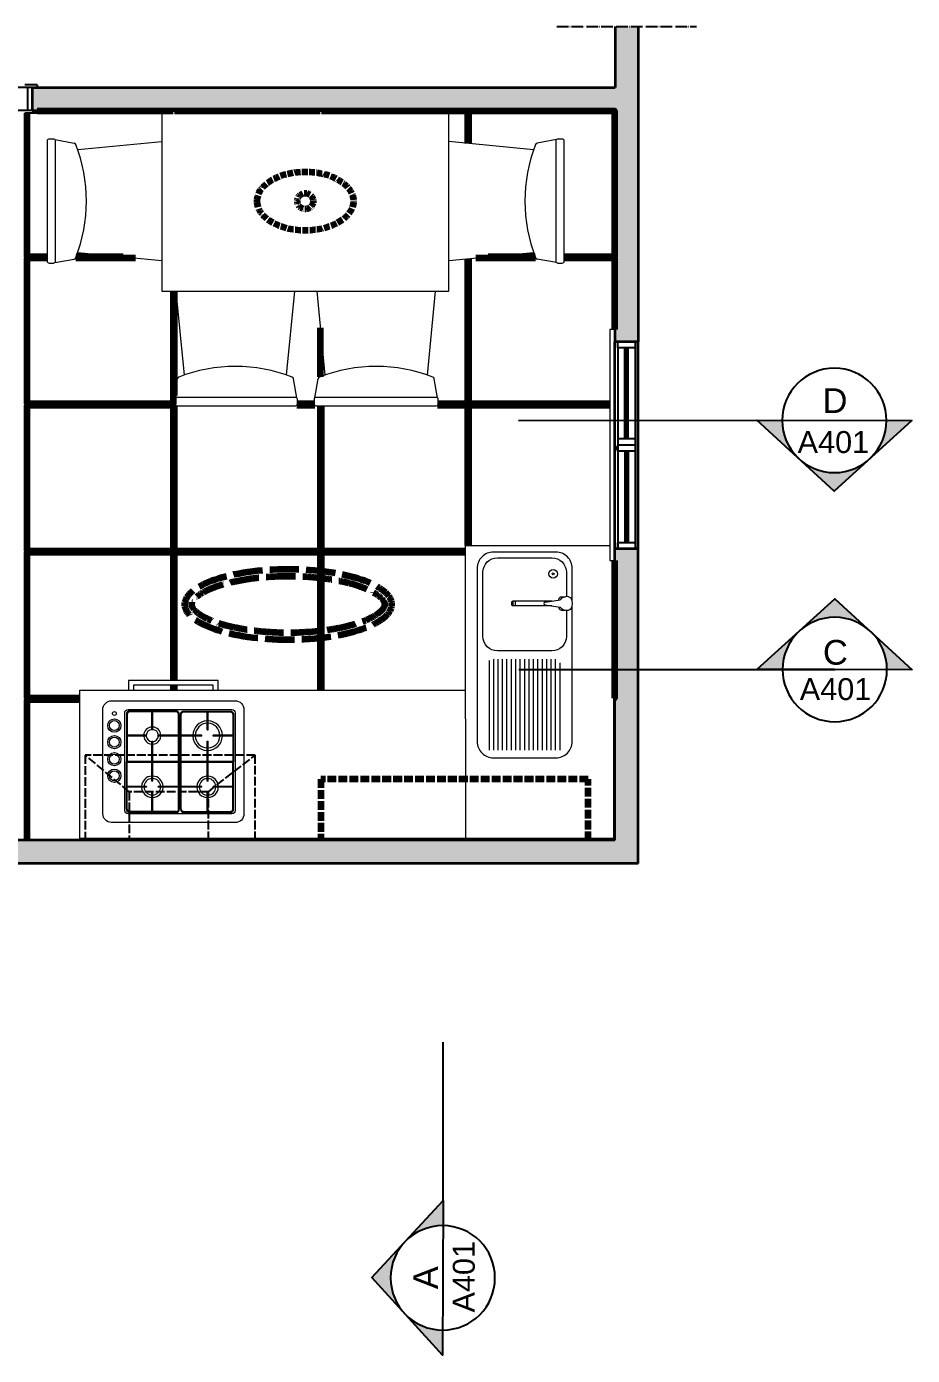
# Model space of a CAD drawing. Header units: millimetres. Extents: x 1825 to 3949, y 402 to 2672.
# Drawn here: x 2758 to 3122, y 1016 to 1562 of the extents above; entities that cross this region are included whole.
import ezdxf

# ---------------------------------------------------------------- set-up
doc = ezdxf.new("R2010")
doc.units = ezdxf.units.MM
doc.header["$MEASUREMENT"] = 0
doc.linetypes.add('ACAD_ISO02W100', pattern=[15, 12, -3])
doc.linetypes.add('ACAD_ISO04W100', pattern=[30, 24, -3, 0, -3])
for name, color, linetype, lineweight in [('A-DOOR-FULL', 4, 'Continuous', 25), ('A-FURN', 8, 'Continuous', 18), ('A-SECT-MCUT', 1, 'Continuous', 35), ('A-WALL-PATT', 5, 'Continuous', 18), ('A-WALL-STUD', 3, 'Continuous', 18), ('campiture sezione', 2, 'Continuous', 13)]:
    doc.layers.add(name, color=color, linetype=linetype, lineweight=lineweight)
for name, color, linetype in [('dettagli', 2, 'Continuous'), ('linee sezione', 3, 'ACAD_ISO04W100'), ('riflessi vetro', 253, 'Continuous')]:
    doc.layers.add(name, color=color, linetype=linetype)
doc.layers.add('G-ANNO-NPLT', color=210, linetype='Continuous', plot=False)
doc.styles.get("Standard").update_dxf_attribs({"font": 'arial.ttf'})

# ---------------------------------------------------------------- blocks, each defined once
blk = doc.blocks.new('Sezioni')
h = blk.add_hatch(color=256)
h.dxf.hatch_style = 1
h.paths.add_polyline_path([(52264, 47220.9), (52417.6, 47220.9, -0.210523), (52520.8, 47455.1)])
h.paths.add_polyline_path([(52949.4, 47455.1), (52735.1, 47651.7), (52520.8, 47455.1, -0.388338)])
h.paths.add_polyline_path([(53052.6, 47220.9), (53206.2, 47220.9), (52949.4, 47455.1, -0.210523)])
blk.add_lwpolyline([(52264, 47220.9), (53206.2, 47220.9), (52735.1, 47651.7)], close=True)
blk.add_circle((52735.1, 47220.9), 317.5)

msp = doc.modelspace()

# ---------------------------------------------------------------- hatches: boundary and pattern name
at = {"layer": 'campiture sezione'}
h = msp.add_hatch(color=256, dxfattribs=at)
h.dxf.hatch_style = 1
h.paths.add_polyline_path([(3009.6, 1561.85), (3000.05, 1561.85), (3000.05, 1536.85), (3009.6, 1536.85)])
h = msp.add_hatch(color=256, dxfattribs=at)
h.dxf.hatch_style = 1
h.paths.add_polyline_path([(2854.83, 1217.75), (2854.83, 1227.3), (2618.2, 1227.3), (2618.2, 1217.75)])
h.paths.add_polyline_path([(2944.26, 1217.75), (2944.29, 1227.3), (2854.83, 1227.3), (2854.83, 1217.75)])
h.paths.add_polyline_path([(3009.6, 1217.75), (3009.6, 1324.88), (2999.99, 1324.88), (2999.99, 1227.3), (2944.29, 1227.3), (2944.26, 1217.75)])
h.paths.add_polyline_path([(3009.6, 1324.88), (3009.6, 1347.3), (2999.99, 1347.3), (2999.99, 1324.88)])
h.paths.add_polyline_path([(3009.6, 1432.3), (3009.6, 1536.85), (2944.87, 1536.85), (2944.84, 1527.3), (2999.99, 1527.3), (2999.99, 1432.3)])
h.paths.add_polyline_path([(2944.84, 1527.3), (2944.87, 1536.85), (2835.26, 1536.85), (2835.26, 1527.3)])
h.paths.add_polyline_path([(2666.49, 1527.25), (2666.49, 1528.85), (2666.49, 1536.85), (2618.2, 1536.85), (2618.2, 1527.25)])
h = msp.add_hatch(color=256, dxfattribs=at)
h.dxf.hatch_style = 1
h.paths.add_polyline_path([(2760.5, 1536.85), (2760.5, 1528.85), (2760.5, 1527.3), (2835.26, 1527.3), (2835.26, 1536.85)])

# ---------------------------------------------------------------- linework, layer by layer
for p, q in [((2960.35, 1399.93), (3068.78, 1399.99)), ((2960.52, 1297.53), (3090.52, 1297.53)), ((2929.35, 1079.25), (2929.35, 1144.25))]:
    msp.add_line(p, q)
at = {"layer": 'A-DOOR-FULL'}
for p, q in [((2760.5, 1536.85), (2753.49, 1536.85)), ((2758.5, 1536.85), (2758.5, 1527.3)), ((2760.5, 1527.3), (2754.49, 1527.3))]:
    msp.add_line(p, q, dxfattribs=at)
at = {"layer": 'A-DOOR-FULL', "linetype": 'Continuous'}
for p, q in [((3004.12, 1392.3), (3004.12, 1429.8)), ((3005.46, 1392.3), (3005.46, 1429.8)), ((3004.12, 1387.3), (3004.12, 1349.8)), ((3005.46, 1387.3), (3005.46, 1349.8))]:
    msp.add_line(p, q, dxfattribs=at)
at = {"layer": 'A-DOOR-FULL'}
for points in [[(3001.26, 1429.8), (3001.26, 1432.3), (3008.33, 1432.3), (3008.33, 1429.8)], [(3001.26, 1347.3), (3001.26, 1349.8), (3008.33, 1349.8), (3008.33, 1347.3)]]:
    msp.add_lwpolyline(points, close=True, dxfattribs=at)
for points in [[(3001.26, 1429.8), (3001.26, 1347.3)], [(3004.8, 1392.3), (3004.79, 1429.8)], [(3008.33, 1429.8), (3008.33, 1347.3)], [(3008.33, 1392.3), (3001.26, 1392.3)], [(3001.26, 1392.3), (3001.26, 1387.3)], [(3008.33, 1389.8), (3001.26, 1389.8)], [(3008.33, 1392.3), (3008.33, 1387.3)], [(3008.33, 1387.3), (3001.26, 1387.3)], [(3004.8, 1387.3), (3004.79, 1349.8)]]:
    msp.add_lwpolyline(points, dxfattribs=at)
at = {"layer": 'A-FURN'}
for p, q in [((2769.82, 1515.37), (2777.67, 1513.96)), ((2975.95, 1515.37), (2968.1, 1513.96)), ((2769.82, 1464.83), (2777.67, 1466.24)), ((2975.95, 1464.83), (2968.1, 1466.24)), ((2818.73, 1409.19), (2820.14, 1417.04)), ((2869.27, 1409.19), (2867.86, 1417.04)), ((2876.6, 1409.19), (2878.01, 1417.04)), ((2927.14, 1409.19), (2925.73, 1417.04)), ((2971.35, 1325.25), (2977.5, 1326.2)), ((2971.35, 1324.11), (2977.5, 1323.17)), ((2780.11, 1228.05), (2780.11, 1289.05)), ((2780.11, 1289.05), (2938.61, 1289.05)), ((2799.17, 1279.08), (2799.17, 1259.62)), ((2799.52, 1279.08), (2799.52, 1259.62)), ((2842.91, 1279.08), (2842.9, 1259.62)), ((2843.26, 1279.08), (2843.25, 1259.62)), ((2810.02, 1272.69), (2809.67, 1272.69)), ((2809.67, 1268.01), (2810.02, 1268.01)), ((2799.17, 1240.16), (2799.17, 1259.62)), ((2799.52, 1259.79), (2842.9, 1259.79)), ((2799.52, 1240.16), (2799.52, 1259.62)), ((2799.52, 1259.44), (2842.9, 1259.44)), ((2842.9, 1240.16), (2842.9, 1259.62)), ((2843.25, 1240.16), (2843.25, 1259.62)), ((2810.02, 1251.66), (2809.67, 1251.66)), ((2807.51, 1249.47), (2807.51, 1249.12)), ((2809.67, 1246.98), (2810.02, 1246.98)), ((2812.19, 1249.12), (2812.19, 1249.47)), ((2819.66, 1239.14), (2800.54, 1239.14)), ((2819.66, 1238.79), (2800.54, 1238.79)), ((2822.77, 1239.14), (2841.89, 1239.14)), ((2822.77, 1238.79), (2841.89, 1238.79))]:
    msp.add_line(p, q, dxfattribs=at)
at = {"layer": 'A-FURN', "color": 251}
for p, q in [((2948.39, 1264.31), (2948.39, 1301.17)), ((2950.21, 1264.31), (2950.21, 1301.73)), ((2952.02, 1264.31), (2952.02, 1301.73)), ((2953.84, 1264.31), (2953.84, 1301.73)), ((2955.65, 1264.31), (2955.65, 1301.73)), ((2957.47, 1264.31), (2957.47, 1301.73)), ((2959.29, 1264.31), (2959.29, 1301.73)), ((2961.1, 1264.31), (2961.1, 1301.73)), ((2962.92, 1264.31), (2962.92, 1301.73)), ((2964.73, 1264.31), (2964.73, 1301.73)), ((2966.55, 1264.31), (2966.55, 1301.73)), ((2968.36, 1264.31), (2968.36, 1301.73)), ((2970.18, 1264.31), (2970.18, 1301.73)), ((2972, 1264.31), (2972, 1301.73)), ((2973.81, 1264.31), (2973.81, 1301.73)), ((2975.63, 1264.31), (2975.63, 1301.73)), ((2977.44, 1264.31), (2977.44, 1300.21))]:
    msp.add_line(p, q, dxfattribs=at)
at = {"layer": 'A-FURN'}
for points in [[(2931.73, 1527.1), (2813.73, 1527.1), (2813.73, 1453.1), (2931.73, 1453.1), (2931.73, 1527.1)], [(2813.73, 1514.53), (2779.22, 1511.16)], [(2966.55, 1511.16), (2931.73, 1514.56)], [(2779.22, 1469.03), (2813.73, 1465.66)], [(2931.73, 1465.63), (2966.55, 1469.03)], [(2819.57, 1453.1), (2822.94, 1418.59)], [(2865.07, 1418.59), (2868.44, 1453.1)], [(2877.43, 1453.1), (2880.8, 1418.59)], [(2922.94, 1418.59), (2926.31, 1453.1)], [(3000.81, 1388.72), (3000.4, 1388.72)], [(3000.4, 1388.72), (3000.4, 1388.39)], [(3000.81, 1388.39), (3000.4, 1388.39)], [(3000.81, 1389.52), (3000.81, 1387.58)], [(3000.81, 1389.52), (3001.26, 1389.52)], [(3000.81, 1387.58), (3001.26, 1387.58)], [(2938.61, 1277.3), (2938.61, 1348.45), (2997.99, 1348.45)], [(2999.42, 1342.3), (2999.42, 1228.05)], [(2958.15, 1323.7), (2958.15, 1325.7)], [(2959.18, 1323.7), (2959.18, 1325.7)], [(2836.89, 1289.05), (2836.89, 1289.05), (2836.89, 1293.05), (2800.09, 1293.05), (2800.09, 1289.05)], [(2834.89, 1289.05), (2834.89, 1291.05), (2802.09, 1291.05), (2802.09, 1289.05)], [(2809.67, 1272.69), (2809.67, 1280.09)], [(2810.02, 1272.69), (2810.02, 1280.09)], [(2832.4, 1272.69), (2832.4, 1280.09)], [(2832.75, 1272.69), (2832.75, 1280.09)], [(2938.61, 1277.3), (2938.61, 1228.05)], [(2807.51, 1270.47), (2799.52, 1270.47)], [(2807.51, 1270.12), (2799.52, 1270.12)], [(2807.51, 1270.12), (2807.51, 1270.47)], [(2809.67, 1251.66), (2809.67, 1268.01)], [(2810.02, 1251.66), (2810.02, 1268.01)], [(2812.18, 1270.12), (2812.19, 1270.47)], [(2830.24, 1270.12), (2812.18, 1270.12)], [(2830.23, 1270.47), (2812.19, 1270.47)], [(2820.67, 1259.79), (2820.67, 1270.12)], [(2821.02, 1259.79), (2821.02, 1270.12)], [(2821.4, 1259.79), (2821.4, 1270.12)], [(2821.75, 1259.79), (2821.75, 1270.12)], [(2830.24, 1270.12), (2830.23, 1270.47)], [(2832.4, 1272.69), (2832.75, 1272.69)], [(2832.4, 1251.62), (2832.4, 1268.01)], [(2832.4, 1268.01), (2832.75, 1268.01)], [(2832.75, 1251.62), (2832.75, 1268.01)], [(2834.91, 1270.12), (2834.91, 1270.47)], [(2842.9, 1270.12), (2834.91, 1270.12)], [(2842.9, 1270.47), (2834.92, 1270.47)], [(2820.67, 1249.47), (2820.67, 1259.44)], [(2821.02, 1249.47), (2821.02, 1259.44)], [(2821.4, 1249.47), (2821.4, 1259.44)], [(2821.75, 1249.47), (2821.75, 1259.44)], [(2832.75, 1251.62), (2832.4, 1251.62)], [(2807.51, 1249.47), (2799.52, 1249.47)], [(2807.51, 1249.12), (2799.52, 1249.12)], [(2809.67, 1239.14), (2809.67, 1246.98)], [(2810.02, 1239.14), (2810.02, 1239.14), (2810.02, 1246.98)], [(2830.23, 1249.47), (2812.19, 1249.47)], [(2830.23, 1249.12), (2812.19, 1249.12)], [(2820.67, 1240.16), (2820.67, 1249.12)], [(2821.02, 1240.16), (2821.02, 1249.12)], [(2821.4, 1240.16), (2821.4, 1249.12)], [(2821.75, 1240.16), (2821.75, 1249.12)], [(2830.23, 1249.12), (2830.23, 1249.47)], [(2832.4, 1239.14), (2832.4, 1239.14), (2832.4, 1246.94)], [(2832.75, 1246.94), (2832.4, 1246.94)], [(2832.75, 1239.14), (2832.75, 1246.94)], [(2842.9, 1249.47), (2834.91, 1249.47)], [(2834.91, 1249.12), (2834.91, 1249.47)], [(2842.9, 1249.12), (2834.91, 1249.12)], [(2999.42, 1228.05), (2780.11, 1228.05)]]:
    msp.add_lwpolyline(points, dxfattribs=at)
for points in [[(2766.61, 1514.81), (2766.61, 1465.39, 0.414214), (2767.4, 1464.6), (2769.26, 1464.6, 0.414214), (2770.05, 1465.39), (2770.05, 1514.81, 0.414214), (2769.26, 1515.6), (2767.4, 1515.6, 0.414214)], [(2979.16, 1465.39), (2979.16, 1514.81, 0.414214), (2978.37, 1515.6), (2976.51, 1515.6, 0.414214), (2975.72, 1514.81), (2975.72, 1465.39, 0.414214), (2976.51, 1464.6), (2978.37, 1464.6, 0.414214)], [(2819.29, 1405.98), (2868.72, 1405.98, 0.414214), (2869.5, 1406.77), (2869.5, 1408.63, 0.414214), (2868.72, 1409.42), (2819.29, 1409.42, 0.414214), (2818.5, 1408.63), (2818.5, 1406.77, 0.414214)], [(2877.16, 1405.98), (2926.58, 1405.98, 0.414214), (2927.37, 1406.77), (2927.37, 1408.63, 0.414214), (2926.58, 1409.42), (2877.16, 1409.42, 0.414214), (2876.37, 1408.63), (2876.37, 1406.77, 0.414214)]]:
    msp.add_lwpolyline(points, format="xyb", close=True, dxfattribs=at)
for points in [[(3000.4, 1388.39), (3000.4, 1388.12, -0.414214), (3000.25, 1387.97), (3000.25, 1387.97, -0.414214), (3000.1, 1388.12), (3000.1, 1388.99, -0.414214), (3000.25, 1389.14), (3000.25, 1389.14, -0.414214), (3000.4, 1388.99), (3000.4, 1388.72)], [(2982.42, 1325.99), (2982.42, 1339.14, 0.414214), (2975.74, 1345.81), (2950.09, 1345.81, 0.414214), (2943.42, 1339.14), (2943.42, 1267.87, 0.414214), (2950.09, 1261.2), (2975.74, 1261.2, 0.414214), (2982.42, 1267.87), (2982.42, 1323.37)], [(2980.07, 1321.87), (2980.07, 1311.11, -0.414214), (2974.12, 1305.16), (2951.71, 1305.16, -0.414214), (2945.76, 1311.11), (2945.76, 1337.52, -0.414214), (2951.71, 1343.47), (2974.12, 1343.47, -0.414214), (2980.07, 1337.52), (2980.07, 1327.5)], [(2974.07, 1323.7), (2958.15, 1323.7, -0.414214), (2957.65, 1324.2), (2957.65, 1325.2, -0.414214), (2958.15, 1325.7), (2974.26, 1325.7)], [(2971.35, 1325.25, 0.881603), (2971.35, 1324.11, 2.191256)], [(2977.02, 1326.12), (2977.02, 1326.5, -0.414214), (2978, 1327.47), (2979.65, 1327.47)], [(2977.02, 1323.27), (2977.02, 1322.9, 0.414214), (2978, 1321.92), (2979.47, 1321.92)], [(2982.06, 1322.56, 0.265211), (2982.06, 1326.8, 1.493828)], [(2847.5, 1238.17, -0.414575), (2843.91, 1234.58), (2793.08, 1234.64, -0.413852), (2789.5, 1238.23), (2789.5, 1281.07, -0.414214), (2793.08, 1284.65), (2843.92, 1284.65, -0.414214), (2847.5, 1281.07), (2847.5, 1238.17)], [(2799.87, 1238.21), (2799.87, 1238.21, -0.406536), (2798.51, 1239.59), (2798.51, 1279.7, -0.414214), (2799.87, 1281.07), (2811.41, 1281.07)], [(2821.02, 1270.47), (2821.02, 1279.08, 0.414214), (2819.65, 1280.44), (2800.53, 1280.44, 0.414214), (2799.17, 1279.08)], [(2820.67, 1270.47), (2820.67, 1279.08, 0.414214), (2819.65, 1280.09), (2800.53, 1280.09, 0.414214), (2799.52, 1279.08)], [(2811.41, 1281.07), (2842.55, 1281.07, -0.414217), (2843.92, 1279.7), (2843.92, 1239.53, -0.41464), (2842.55, 1238.17), (2799.87, 1238.21)], [(2821.4, 1270.47), (2821.4, 1279.08, -0.414214), (2822.77, 1280.44), (2841.89, 1280.44, -0.414214), (2843.26, 1279.08)], [(2821.75, 1270.47), (2821.75, 1279.08, -0.414214), (2822.77, 1280.09), (2841.89, 1280.09, -0.414214), (2842.91, 1279.08)]]:
    msp.add_lwpolyline(points, format="xyb", dxfattribs=at)
for centre, radius in [((2974.65, 1336.85), 1.79), ((2974.65, 1336.85), 0.437), ((2794.23, 1279.45), 0.775), ((2794.23, 1274.47), 2.73), ((2794.23, 1274.47), 2.05), ((2794.23, 1267.67), 2.73), ((2794.23, 1267.67), 2.05), ((2794.23, 1260.65), 2.73), ((2794.23, 1260.65), 2.05), ((2794.23, 1253.85), 2.73), ((2794.23, 1253.85), 2.05)]:
    msp.add_circle(centre, radius, dxfattribs=at)
for centre, radius, start, end in [((2777.67, 1513.21), 0.751, 14.3415, 90), ((2718.49, 1490.1), 64.28, 338.7525, 21.2475), ((3027.28, 1490.1), 64.28, 158.7525, 201.2475), ((2968.1, 1513.21), 0.751, 90, 165.6585), ((2777.67, 1466.99), 0.751, 270, 345.6585), ((2968.1, 1466.99), 0.751, 194.3415, 270), ((2844, 1357.86), 64.28, 68.7525, 111.2475), ((2901.87, 1357.86), 64.28, 68.7525, 111.2475), ((2820.9, 1417.04), 0.751, 104.3415, 180), ((2867.11, 1417.04), 0.751, 0, 75.6585), ((2878.76, 1417.04), 0.751, 104.3415, 180), ((2924.98, 1417.04), 0.751, 0, 75.6585), ((2980.07, 1324.31), 3.18, 51.3854, 143.8004), ((2980.07, 1325.05), 3.18, 216.1996, 308.6146), ((2809.85, 1270.35), 3.52, 94.0605, 177.3467), ((2809.85, 1270.35), 3.52, 2.6575, 86.1014), ((2832.57, 1270.35), 6.08, 91.9323, 178.6741), ((2832.57, 1270.35), 5.08, 91.9323, 178.6741), ((2832.57, 1270.35), 5.08, 1.3301, 87.9814), ((2832.57, 1270.35), 6.08, 1.3301, 87.9814), ((2809.85, 1270.35), 3.52, 185.308, 265.9515), ((2809.85, 1270.35), 2.52, 94.0605, 177.3467), ((2809.85, 1270.35), 2.52, 185.308, 265.9515), ((2809.85, 1270.35), 2.52, 2.6575, 86.1014), ((2809.85, 1270.35), 2.52, 273.9107, 354.6962), ((2809.85, 1270.35), 3.52, 273.9107, 354.6962), ((2832.57, 1270.35), 6.08, 182.6252, 268.0557), ((2832.57, 1270.35), 5.08, 182.6252, 268.0557), ((2832.57, 1270.35), 5.08, 272.0065, 357.379), ((2832.57, 1270.35), 6.08, 272.0065, 357.379), ((2809.85, 1249.32), 4.41, 92.9622, 177.4621), ((2809.85, 1249.32), 3.41, 92.9622, 177.4621), ((2809.85, 1249.32), 3.41, 2.5406, 87.0864), ((2809.85, 1249.32), 4.41, 2.5406, 87.0864), ((2832.57, 1249.28), 4.41, 92.9142, 176.8084), ((2832.57, 1249.28), 3.41, 92.9142, 176.8084), ((2832.57, 1249.28), 3.41, 3.1943, 87.0383), ((2832.57, 1249.28), 4.41, 3.1943, 87.0383), ((2809.85, 1249.32), 4.41, 183.3381, 267.0499), ((2809.85, 1249.32), 3.41, 183.3381, 267.0499), ((2809.85, 1249.32), 3.41, 272.9257, 356.6646), ((2809.85, 1249.32), 4.41, 272.9257, 356.6646), ((2832.57, 1249.28), 4.41, 182.6843, 267.0737), ((2832.57, 1249.28), 3.41, 182.6843, 267.0737), ((2832.57, 1249.28), 3.41, 272.9496, 357.3184), ((2832.57, 1249.28), 4.41, 272.9496, 357.3184), ((2800.54, 1240.16), 1.37, 180, 270), ((2800.54, 1240.16), 1.02, 180, 270), ((2819.66, 1240.16), 1.37, 270, 0), ((2819.66, 1240.16), 1.02, 270, 0), ((2822.77, 1240.16), 1.37, 180, 270), ((2822.77, 1240.16), 1.02, 180, 270), ((2841.89, 1240.16), 1.37, 270, 0), ((2841.89, 1240.16), 1.02, 270, 0)]:
    msp.add_arc(centre, radius, start, end, dxfattribs=at)
at = {"layer": 'A-SECT-MCUT'}
for p, q in [((2760.5, 1536.85), (3000.05, 1536.85)), ((2760.5, 1527.3), (2999.99, 1527.3)), ((2999.99, 1347.3), (2999.99, 1432.3)), ((3009.6, 1347.3), (3009.6, 1432.3)), ((2999.99, 1227.3), (3000, 1347.3)), ((3009.6, 1217.75), (3009.6, 1347.3))]:
    msp.add_line(p, q, dxfattribs=at)
for points in [[(3000.05, 1561.85), (3000.05, 1536.85)], [(3009.6, 1561.85), (3009.6, 1536.85)], [(2760.5, 1536.85), (2760.5, 1527.3)], [(3009.6, 1536.85), (3009.6, 1432.3)], [(2999.99, 1527.3), (2999.99, 1432.3)], [(3009.6, 1432.3), (2999.99, 1432.3)], [(3000, 1347.3), (3009.6, 1347.3)], [(2999.99, 1227.3), (2618.2, 1227.3)], [(3009.6, 1217.75), (2618.2, 1217.75)]]:
    msp.add_lwpolyline(points, dxfattribs=at)
at = {"layer": 'A-WALL-PATT', "lineweight": 100}
for points in [[(2758.4, 1467.21), (2758.4, 1526.3)], [(2762.49, 1527.21), (2818.4, 1527.21), (2818.4, 1527.1)], [(2818.9, 1527.1), (2818.9, 1527.21), (2878.9, 1527.21), (2878.9, 1527.1)], [(2879.4, 1527.1), (2879.4, 1527.21), (2939.4, 1527.21), (2939.4, 1513.82)], [(2939.9, 1513.77), (2939.9, 1527.21), (2999.9, 1527.21), (2999.9, 1467.21), (2979.16, 1467.21)], [(2766.61, 1467.21), (2758.4, 1467.21)], [(2758.4, 1406.71), (2758.4, 1466.71), (2766.61, 1466.71)], [(2778.37, 1466.71), (2802.96, 1466.71)], [(2797.84, 1467.21), (2778.56, 1467.21)], [(2939.4, 1466.38), (2939.4, 1406.71), (2927.37, 1406.71)], [(2939.9, 1406.71), (2939.9, 1466.43)], [(2942.81, 1466.71), (2967.4, 1466.71)], [(2967.21, 1467.21), (2947.93, 1467.21)], [(2979.16, 1466.71), (2999.9, 1466.71), (2999.9, 1437.3)], [(2818.4, 1453.1), (2818.4, 1406.71), (2758.4, 1406.71)], [(2818.9, 1410.14), (2818.9, 1453.1)], [(2878.9, 1438.03), (2878.9, 1417.9)], [(2758.4, 1346.21), (2758.4, 1406.21), (2818.4, 1406.21), (2818.4, 1346.21), (2758.4, 1346.21)], [(2818.9, 1346.21), (2818.9, 1406.08)], [(2878.9, 1405.98), (2878.9, 1346.21), (2818.9, 1346.21)], [(2869.27, 1406.21), (2876.6, 1406.21)], [(2876.37, 1406.71), (2869.5, 1406.71)], [(2879.4, 1346.21), (2879.4, 1405.98)], [(2927.14, 1406.21), (2939.4, 1406.21), (2939.4, 1348.45)], [(2997.99, 1406.71), (2939.9, 1406.71)], [(2939.9, 1348.45), (2939.9, 1406.21), (2997.99, 1406.21)], [(2758.4, 1285.71), (2758.4, 1345.71), (2818.4, 1345.71), (2818.4, 1293.05)], [(2818.9, 1293.05), (2818.9, 1345.71), (2878.9, 1345.71), (2878.9, 1289.05)], [(2938.61, 1346.21), (2879.4, 1346.21)], [(2879.4, 1289.05), (2879.4, 1345.71), (2938.61, 1345.71)], [(2999.9, 1342.3), (2999.9, 1285.71), (2999.42, 1285.71)], [(2818.4, 1291.05), (2818.4, 1289.05)], [(2818.9, 1289.05), (2818.9, 1291.05)], [(2780.11, 1285.71), (2758.4, 1285.71)], [(2758.4, 1227.3), (2758.4, 1285.21), (2780.11, 1285.21)]]:
    msp.add_lwpolyline(points, dxfattribs=at)
at = {"layer": 'A-WALL-STUD'}
msp.add_lwpolyline([(2999.99, 1437.3), (2997.99, 1437.3), (2997.99, 1342.3), (3000, 1342.3)], dxfattribs=at)
at = {"layer": 'dettagli'}
for p, q in [((2762.49, 1537.85), (2757.49, 1537.85)), ((2762.49, 1537.85), (2762.49, 1536.85)), ((2762.49, 1526.3), (2757.49, 1526.3)), ((2762.49, 1526.3), (2762.49, 1527.3))]:
    msp.add_line(p, q, dxfattribs=at)
at = {"layer": 'G-ANNO-NPLT'}
for p, q in [((3008.33, 1392.3), (3001.26, 1392.3)), ((3008.33, 1389.8), (3001.26, 1389.8)), ((3008.33, 1387.3), (3001.26, 1387.3))]:
    msp.add_line(p, q, dxfattribs=at)
at = {"layer": 'linee sezione', "ltscale": 0.2}
msp.add_lwpolyline([(2976.08, 1561.85), (3033.61, 1561.85)], dxfattribs=at)
at = {"layer": 'riflessi vetro', "linetype": 'ACAD_ISO02W100', "ltscale": 0.3}
for points in [[(2852.14, 1227.3), (2852.14, 1262.3), (2782.3, 1262.3), (2782.3, 1227.3)], [(2800.29, 1247.3), (2782.3, 1262.3)], [(2832.88, 1247.3), (2852.14, 1262.3)], [(2832.88, 1227.3), (2832.88, 1247.3), (2800.29, 1247.3), (2800.29, 1227.3)]]:
    msp.add_lwpolyline(points, dxfattribs=at)
at = {"layer": 'riflessi vetro', "linetype": 'ACAD_ISO02W100', "lineweight": 100, "ltscale": 0.3}
msp.add_lwpolyline([(2988.99, 1227.3), (2988.99, 1252.44), (2879.14, 1252.44), (2879.14, 1227.3)], dxfattribs=at)
at = {"layer": 'riflessi vetro', "linetype": 'ACAD_ISO02W100', "lineweight": 100, "ltscale": 0.2}
msp.add_circle((2872.73, 1490.1), 3.28, dxfattribs=at)
msp.add_ellipse((2872.73, 1490.1), major_axis=(-19.79, 0), ratio=0.610525, dxfattribs=at)
at = {"layer": 'riflessi vetro', "linetype": 'ACAD_ISO02W100', "lineweight": 100}
msp.add_ellipse((2865.72, 1324.27), major_axis=(42.5, 0), ratio=0.342383, dxfattribs=at)
msp.add_open_spline([(2905.34, 1324.27), (2905.34, 1324.5), (2905.3, 1324.73), (2905.14, 1325.25), (2905, 1325.55), (2904.56, 1326.21), (2904.26, 1326.58), (2903.49, 1327.35), (2903.02, 1327.75), (2901.34, 1328.97), (2899.86, 1329.8), (2896.33, 1331.35), (2894.26, 1332.08), (2889.67, 1333.38), (2887.14, 1333.95), (2881.75, 1334.88), (2878.89, 1335.25), (2871.58, 1335.89), (2867.02, 1336.02), (2858.03, 1335.79), (2853.59, 1335.41), (2845.34, 1334.21), (2841.53, 1333.38), (2836.01, 1331.69), (2834.03, 1330.93), (2830.99, 1329.47), (2829.83, 1328.78), (2828.17, 1327.57), (2827.59, 1327.03), (2826.81, 1326.14), (2826.56, 1325.77), (2826.24, 1325.11), (2826.15, 1324.83), (2826.08, 1324.32), (2826.09, 1324.09), (2826.2, 1323.56), (2826.3, 1323.26), (2826.69, 1322.58), (2826.98, 1322.19), (2827.76, 1321.37), (2828.25, 1320.93), (2829.45, 1320.04), (2830.15, 1319.59), (2832.64, 1318.21), (2834.76, 1317.31), (2839.68, 1315.69), (2842.48, 1314.98), (2848.54, 1313.82), (2851.81, 1313.37), (2858.59, 1312.76), (2862.1, 1312.6), (2869.13, 1312.6), (2872.64, 1312.75), (2879.43, 1313.35), (2882.71, 1313.79), (2888.79, 1314.94), (2891.6, 1315.65), (2896.55, 1317.26), (2898.68, 1318.16), (2901.49, 1319.7), (2902.42, 1320.32), (2903.87, 1321.52), (2904.39, 1322.1), (2904.96, 1322.94), (2905.11, 1323.24), (2905.3, 1323.78), (2905.33, 1324.01), (2905.34, 1324.25), (2905.34, 1324.26), (2905.34, 1324.27)], degree=3, knots=[0, 0, 0, 0, 0.110319, 0.110319, 0.220637, 0.220637, 0.330956, 0.330956, 0.441275, 0.441275, 0.661377, 0.661377, 0.88148, 0.88148, 1.101583, 1.101583, 1.321686, 1.321686, 1.647698, 1.647698, 1.97371, 1.97371, 2.299721, 2.299721, 2.522304, 2.522304, 2.704718, 2.704718, 2.85155, 2.85155, 2.972015, 2.972015, 3.09248, 3.09248, 3.212945, 3.212945, 3.33341, 3.33341, 3.453875, 3.453875, 3.57434, 3.57434, 3.694805, 3.694805, 3.9486, 3.9486, 4.202395, 4.202395, 4.45619, 4.45619, 4.709985, 4.709985, 4.96378, 4.96378, 5.217575, 5.217575, 5.47137, 5.47137, 5.725166, 5.725166, 5.890283, 5.890283, 6.055401, 6.055401, 6.166147, 6.166147, 6.276893, 6.276893, 6.283185, 6.283185, 6.283185, 6.283185], dxfattribs=at)

# ---------------------------------------------------------------- block references
at = {"xscale": -0.0675736567246986, "yscale": 0.0675736567246986, "zscale": 0.0675736567246986}
for p, rotation in [((-464.14, 4600.99), 179.8362413498016), ((6644.76, -1903.53), 359.8362413498016), ((6130.32, 4601.79), 89.83624134980155)]:
    msp.add_blockref('Sezioni', p, dxfattribs=dict(at, rotation=rotation))

# ---------------------------------------------------------------- texts
for s, height, p in [('D', 10.16, (3085.37, 1402.99)), ('A401', 9.012, (3075.12, 1386.53)), ('C', 10.16, (3085.52, 1299.51)), ('A401', 9.012, (3076.01, 1284.96))]:
    msp.add_text(s, height=height).set_placement(p)
for s, height, p in [('A401', 9.012, (2942.39, 1033.17)), ('A', 10.16, (2927.27, 1042.74))]:
    msp.add_text(s, height=height, rotation=90).set_placement(p)

doc.saveas('drawing.dxf')
